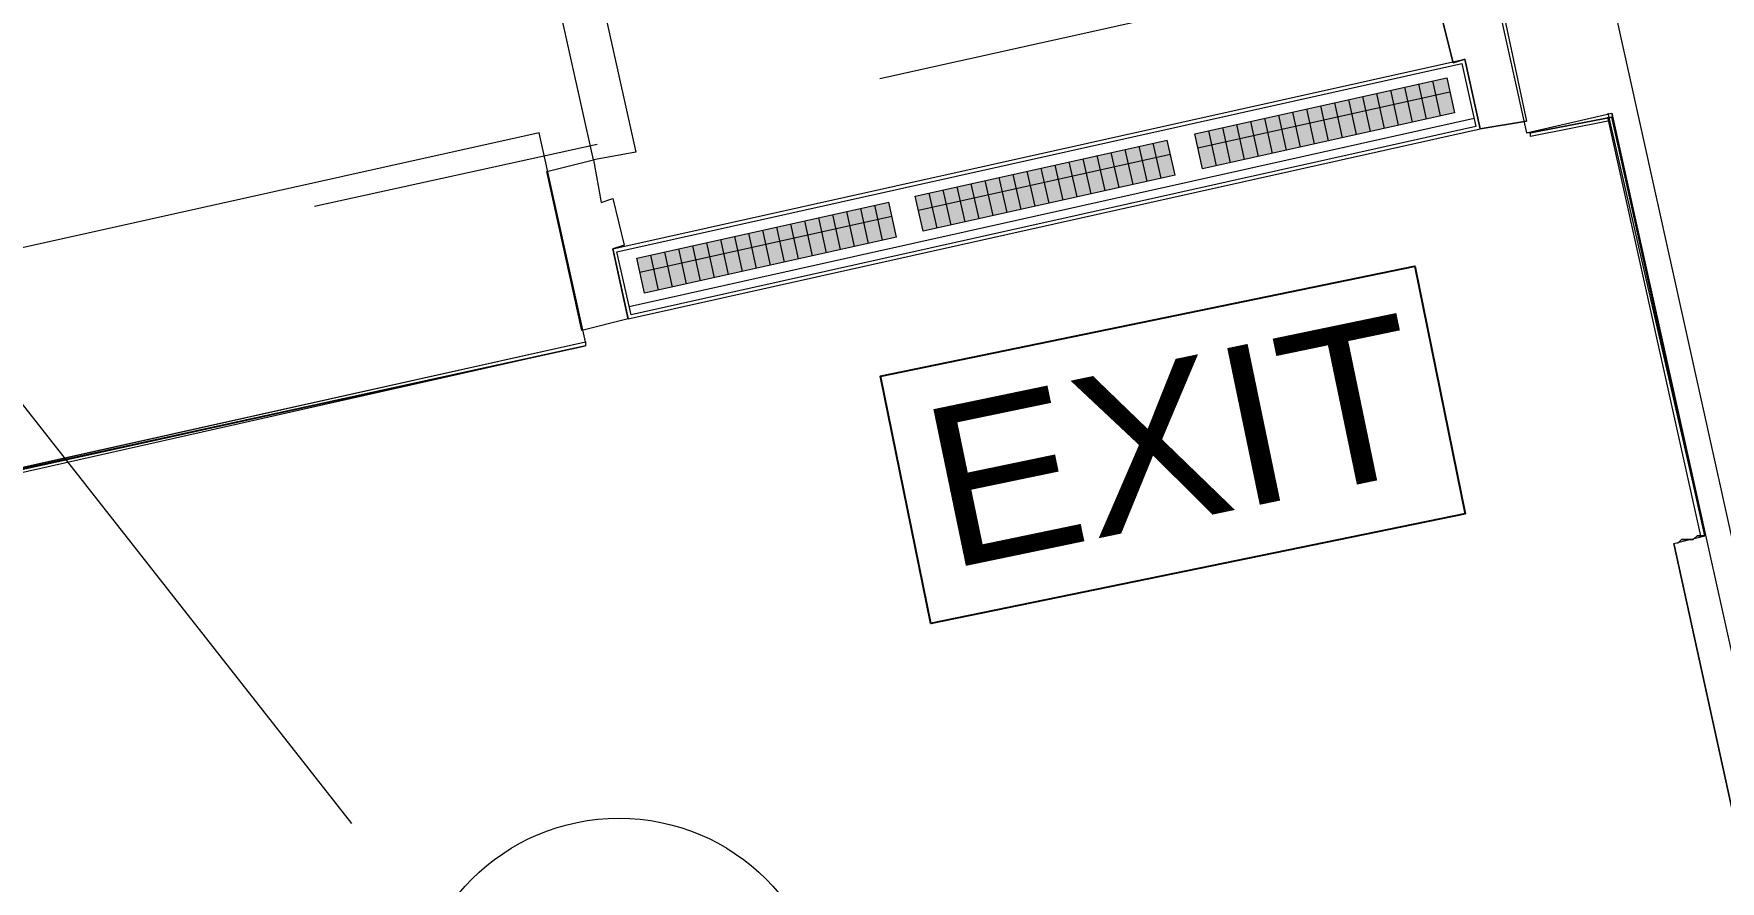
# Model space of a CAD drawing. Header units: inches. Extents: x 0.9 to 36.3, y 0.7 to 23.3.
# Drawn here: x 25.466 to 26.192, y 13.991 to 14.355 of the extents above; entities that cross this region are included whole.
import ezdxf

# ---------------------------------------------------------------- set-up
doc = ezdxf.new("R2010")
doc.units = ezdxf.units.IN
doc.linetypes.add('ACAD_ISO02W100', pattern=[15, 12, -3])
doc.linetypes.add('CENTER', pattern=[50.8, 31.75, -6.35, 6.35, -6.35])
for name, color, linetype, lineweight, true_color in [('Boarder for name', 7, 'Continuous', 5, 0x777777), ('Doors', 7, 'Continuous', 5, 0xf2db9c), ('PDF_Geometry', 7, 'Continuous', 9, 0x777777)]:
    doc.layers.add(name, color=color, linetype=linetype, lineweight=lineweight, true_color=true_color)
doc.layers.add('EXIT', color=10, linetype='Continuous')
doc.layers.add('Force flow Fan', color=7, linetype='Continuous', lineweight=0)
doc.layers.add('Numbering CCTV', color=38, linetype='Continuous', lineweight=0)
doc.styles.get("Standard").update_dxf_attribs({"font": 'arial.ttf'})

msp = doc.modelspace()

# ---------------------------------------------------------------- hatches: boundary and pattern name
at = {"layer": 'Force flow Fan', "linetype": 'CENTER', "ltscale": 0.01, "transparency": 33554559}
h = msp.add_hatch(color=256, dxfattribs=at)
h.dxf.hatch_style = 1
h.paths.add_polyline_path([(25.97216, 14.31357), (25.96613, 14.31222), (25.96949, 14.29716), (25.97551, 14.2985)])
h.paths.add_polyline_path([(25.97818, 14.31491), (25.97216, 14.31357), (25.97551, 14.2985), (25.98154, 14.29985)])
h.paths.add_polyline_path([(25.98421, 14.31625), (25.97818, 14.31491), (25.98154, 14.29985), (25.98756, 14.30119)])
h.paths.add_polyline_path([(25.99023, 14.31759), (25.98421, 14.31625), (25.98756, 14.30119), (25.99358, 14.30253)])
h.paths.add_polyline_path([(25.99625, 14.31893), (25.99023, 14.31759), (25.99358, 14.30253), (25.99961, 14.30387)])
h.paths.add_polyline_path([(26.00228, 14.32028), (25.99625, 14.31893), (25.99961, 14.30387), (26.00563, 14.30521)])
h.paths.add_polyline_path([(26.0083, 14.32162), (26.00228, 14.32028), (26.00563, 14.30521), (26.01166, 14.30656)])
h.paths.add_polyline_path([(26.01433, 14.32296), (26.0083, 14.32162), (26.01166, 14.30656), (26.01768, 14.3079)])
h.paths.add_polyline_path([(26.02035, 14.3243), (26.01433, 14.32296), (26.01768, 14.3079), (26.02371, 14.30924)])
h.paths.add_polyline_path([(26.02638, 14.32564), (26.02035, 14.3243), (26.02371, 14.30924), (26.02973, 14.31058)])
h.paths.add_polyline_path([(26.0324, 14.32699), (26.02638, 14.32564), (26.02973, 14.31058), (26.03576, 14.31192)])
h.paths.add_polyline_path([(26.03843, 14.32833), (26.0324, 14.32699), (26.03576, 14.31192), (26.04178, 14.31327)])
h.paths.add_polyline_path([(26.04445, 14.32967), (26.03843, 14.32833), (26.04178, 14.31327), (26.04781, 14.31461)])
h.paths.add_polyline_path([(26.05048, 14.33101), (26.04445, 14.32967), (26.04781, 14.31461), (26.05383, 14.31595)])
h.paths.add_polyline_path([(26.0565, 14.33235), (26.05048, 14.33101), (26.05383, 14.31595), (26.05986, 14.31729)])
h.paths.add_polyline_path([(26.06253, 14.33369), (26.0565, 14.33235), (26.05986, 14.31729), (26.06588, 14.31863)])
h.paths.add_polyline_path([(26.06855, 14.33504), (26.06253, 14.33369), (26.06588, 14.31863), (26.07191, 14.31997)])
h.paths.add_polyline_path([(26.07458, 14.33638), (26.06855, 14.33504), (26.07191, 14.31997), (26.07793, 14.32132)])
h = msp.add_hatch(color=256, dxfattribs=at)
h.dxf.hatch_style = 1
h.paths.add_polyline_path([(25.73202, 14.26008), (25.726, 14.25874), (25.72935, 14.24368), (25.73538, 14.24502)])
h.paths.add_polyline_path([(25.74407, 14.26277), (25.73805, 14.26142), (25.7414, 14.24636), (25.74743, 14.2477)])
h.paths.add_polyline_path([(25.73805, 14.26142), (25.73202, 14.26008), (25.73538, 14.24502), (25.7414, 14.24636)])
h.paths.add_polyline_path([(25.7501, 14.26411), (25.74407, 14.26277), (25.74743, 14.2477), (25.75345, 14.24905)])
h.paths.add_polyline_path([(25.75612, 14.26545), (25.7501, 14.26411), (25.75345, 14.24905), (25.75948, 14.25039)])
h.paths.add_polyline_path([(25.76817, 14.26813), (25.76215, 14.26679), (25.7655, 14.25173), (25.77153, 14.25307)])
h.paths.add_polyline_path([(25.76215, 14.26679), (25.75612, 14.26545), (25.75948, 14.25039), (25.7655, 14.25173)])
h.paths.add_polyline_path([(25.78022, 14.27082), (25.7742, 14.26948), (25.77755, 14.25441), (25.78358, 14.25576)])
h.paths.add_polyline_path([(25.7742, 14.26948), (25.76817, 14.26813), (25.77153, 14.25307), (25.77755, 14.25441)])
h.paths.add_polyline_path([(25.79227, 14.2735), (25.78625, 14.27216), (25.7896, 14.2571), (25.79563, 14.25844)])
h.paths.add_polyline_path([(25.78625, 14.27216), (25.78022, 14.27082), (25.78358, 14.25576), (25.7896, 14.2571)])
h.paths.add_polyline_path([(25.7983, 14.27484), (25.79227, 14.2735), (25.79563, 14.25844), (25.80165, 14.25978)])
h.paths.add_polyline_path([(25.80432, 14.27619), (25.7983, 14.27484), (25.80165, 14.25978), (25.80768, 14.26112)])
h.paths.add_polyline_path([(25.81637, 14.27887), (25.81035, 14.27753), (25.8137, 14.26247), (25.81973, 14.26381)])
h.paths.add_polyline_path([(25.81035, 14.27753), (25.80432, 14.27619), (25.80768, 14.26112), (25.8137, 14.26247)])
h.paths.add_polyline_path([(25.8224, 14.28021), (25.81637, 14.27887), (25.81973, 14.26381), (25.82575, 14.26515)])
h.paths.add_polyline_path([(25.82842, 14.28155), (25.8224, 14.28021), (25.82575, 14.26515), (25.83177, 14.26649)])
h.paths.add_polyline_path([(25.83444, 14.28289), (25.82842, 14.28155), (25.83177, 14.26649), (25.8378, 14.26783)])
h.paths.add_polyline_path([(25.85187, 14.28677), (25.84584, 14.28543), (25.8492, 14.27037), (25.85522, 14.27171)])
h.paths.add_polyline_path([(25.85789, 14.28812), (25.85187, 14.28677), (25.85522, 14.27171), (25.86125, 14.27305)])
h.paths.add_polyline_path([(25.86392, 14.28946), (25.85789, 14.28812), (25.86125, 14.27305), (25.86727, 14.2744)])
h.paths.add_polyline_path([(25.86994, 14.2908), (25.86392, 14.28946), (25.86727, 14.2744), (25.87329, 14.27574)])
h.paths.add_polyline_path([(25.87596, 14.29214), (25.86994, 14.2908), (25.87329, 14.27574), (25.87932, 14.27708)])
h.paths.add_polyline_path([(25.88199, 14.29348), (25.87596, 14.29214), (25.87932, 14.27708), (25.88534, 14.27842)])
h.paths.add_polyline_path([(25.88801, 14.29483), (25.88199, 14.29348), (25.88534, 14.27842), (25.89137, 14.27976)])
h.paths.add_polyline_path([(25.90006, 14.29751), (25.89404, 14.29617), (25.89739, 14.28111), (25.90342, 14.28245)])
h.paths.add_polyline_path([(25.89404, 14.29617), (25.88801, 14.29483), (25.89137, 14.27976), (25.89739, 14.28111)])
h.paths.add_polyline_path([(25.91211, 14.30019), (25.90609, 14.29885), (25.90944, 14.28379), (25.91547, 14.28513)])
h.paths.add_polyline_path([(25.90609, 14.29885), (25.90006, 14.29751), (25.90342, 14.28245), (25.90944, 14.28379)])
h.paths.add_polyline_path([(25.91814, 14.30154), (25.91211, 14.30019), (25.91547, 14.28513), (25.92149, 14.28647)])
h.paths.add_polyline_path([(25.92416, 14.30288), (25.91814, 14.30154), (25.92149, 14.28647), (25.92752, 14.28782)])
h.paths.add_polyline_path([(25.93019, 14.30422), (25.92416, 14.30288), (25.92752, 14.28782), (25.93354, 14.28916)])
h.paths.add_polyline_path([(25.94224, 14.3069), (25.93621, 14.30556), (25.93957, 14.2905), (25.94559, 14.29184)])
h.paths.add_polyline_path([(25.93621, 14.30556), (25.93019, 14.30422), (25.93354, 14.28916), (25.93957, 14.2905)])
h.paths.add_polyline_path([(25.94826, 14.30824), (25.94224, 14.3069), (25.94559, 14.29184), (25.95162, 14.29318)])
h.paths.add_polyline_path([(25.95429, 14.30959), (25.94826, 14.30824), (25.95162, 14.29318), (25.95764, 14.29452)])

# ---------------------------------------------------------------- linework, layer by layer
at = {"layer": 'Boarder for name', "linetype": 'ByBlock'}
msp.add_lwpolyline([(25.60334, 14.01567), (25.43168, 14.234)], dxfattribs=at)
at = {"layer": 'Doors', "linetype": 'ByBlock'}
for points in [[(25.62562, 14.66774), (25.64396, 14.67107), (25.72562, 14.30442), (25.70729, 14.30108)], [(26.08894, 14.31442), (26.08227, 14.34442), (26.07727, 14.34275), (26.07227, 14.36275), (26.07727, 14.36442), (26.07227, 14.38275), (26.09394, 14.38775), (26.10894, 14.31775)], [(25.70229, 14.22775), (25.68729, 14.29608), (25.70729, 14.30108), (25.71062, 14.28275), (25.71562, 14.28442), (25.72062, 14.26442), (25.71562, 14.26275), (25.72229, 14.23275)]]:
    msp.add_lwpolyline(points, close=True, dxfattribs=at)
for points in [[(26.09394, 14.38775), (26.07227, 14.38275), (26.07727, 14.36442), (26.07227, 14.36275), (26.07727, 14.34275), (26.08227, 14.34442), (26.08894, 14.31442), (26.10894, 14.31775)], [(25.68729, 14.29608), (25.70729, 14.30108), (25.71062, 14.28275), (25.71562, 14.28442), (25.72062, 14.26442), (25.71562, 14.26275), (25.72229, 14.23275), (25.70229, 14.22775)]]:
    msp.add_lwpolyline(points, dxfattribs=at)
at = {"layer": 'EXIT', "linetype": 'ByBlock', "ltscale": 0.001}
msp.add_lwpolyline([(26.08255, 14.14885), (25.85254, 14.10165), (25.83084, 14.20811), (26.06085, 14.25532)], close=True, dxfattribs=at)
at = {"layer": 'Force flow Fan', "linetype": 'ByBlock', "ltscale": 0.001}
for p, q in [((25.71562, 14.26275), (26.08227, 14.34442)), ((25.71746, 14.26158), (26.0811, 14.34257)), ((26.0811, 14.34257), (26.08714, 14.31546)), ((26.08227, 14.34442), (26.08898, 14.31429)), ((25.96613, 14.31222), (26.07458, 14.33638)), ((26.07191, 14.31997), (26.06855, 14.33504)), ((26.07458, 14.33638), (26.07793, 14.32132)), ((25.96747, 14.3062), (26.07592, 14.33035)), ((26.04178, 14.31327), (26.03843, 14.32833)), ((26.04781, 14.31461), (26.04445, 14.32967)), ((26.05383, 14.31595), (26.05048, 14.33101)), ((26.05986, 14.31729), (26.0565, 14.33235)), ((26.06588, 14.31863), (26.06253, 14.33369)), ((26.07793, 14.32132), (25.96949, 14.29716)), ((26.00563, 14.30521), (26.00228, 14.32028)), ((26.01166, 14.30656), (26.0083, 14.32162)), ((26.01768, 14.3079), (26.01433, 14.32296)), ((26.02371, 14.30924), (26.02035, 14.3243)), ((26.02973, 14.31058), (26.02638, 14.32564)), ((26.03576, 14.31192), (26.0324, 14.32699)), ((26.08898, 14.31429), (25.72233, 14.23263)), ((25.72271, 14.23802), (26.08635, 14.31901)), ((26.08714, 14.31546), (25.7235, 14.23447)), ((25.97551, 14.2985), (25.97216, 14.31357)), ((25.98154, 14.29985), (25.97818, 14.31491)), ((25.98756, 14.30119), (25.98421, 14.31625)), ((25.99358, 14.30253), (25.99023, 14.31759)), ((25.99961, 14.30387), (25.99625, 14.31893)), ((25.84584, 14.28543), (25.95429, 14.30959)), ((25.94559, 14.29184), (25.94224, 14.3069)), ((25.95162, 14.29318), (25.94826, 14.30824)), ((25.95764, 14.29452), (25.95429, 14.30959)), ((25.96949, 14.29716), (25.96613, 14.31222)), ((25.84718, 14.27941), (25.95563, 14.30356)), ((25.90944, 14.28379), (25.90609, 14.29885)), ((25.91547, 14.28513), (25.91211, 14.30019)), ((25.92149, 14.28647), (25.91814, 14.30154)), ((25.92752, 14.28782), (25.92416, 14.30288)), ((25.93354, 14.28916), (25.93019, 14.30422)), ((25.93957, 14.2905), (25.93621, 14.30556)), ((25.95764, 14.29452), (25.8492, 14.27037)), ((25.87932, 14.27708), (25.87596, 14.29214)), ((25.88534, 14.27842), (25.88199, 14.29348)), ((25.89137, 14.27976), (25.88801, 14.29483)), ((25.89739, 14.28111), (25.89404, 14.29617)), ((25.90342, 14.28245), (25.90006, 14.29751)), ((25.8492, 14.27037), (25.84584, 14.28543)), ((25.85522, 14.27171), (25.85187, 14.28677)), ((25.86125, 14.27305), (25.85789, 14.28812)), ((25.86727, 14.2744), (25.86392, 14.28946)), ((25.87329, 14.27574), (25.86994, 14.2908)), ((25.726, 14.25874), (25.83444, 14.28289)), ((25.72734, 14.25272), (25.83579, 14.27687)), ((25.8137, 14.26247), (25.81035, 14.27753)), ((25.81973, 14.26381), (25.81637, 14.27887)), ((25.82575, 14.26515), (25.8224, 14.28021)), ((25.83177, 14.26649), (25.82842, 14.28155)), ((25.8378, 14.26783), (25.83444, 14.28289)), ((25.77755, 14.25441), (25.7742, 14.26948)), ((25.78358, 14.25576), (25.78022, 14.27082)), ((25.7896, 14.2571), (25.78625, 14.27216)), ((25.79563, 14.25844), (25.79227, 14.2735)), ((25.80165, 14.25978), (25.7983, 14.27484)), ((25.80768, 14.26112), (25.80432, 14.27619)), ((25.72233, 14.23263), (25.71562, 14.26275)), ((25.8378, 14.26783), (25.72935, 14.24368)), ((25.74743, 14.2477), (25.74407, 14.26277)), ((25.75345, 14.24905), (25.7501, 14.26411)), ((25.75948, 14.25039), (25.75612, 14.26545)), ((25.7655, 14.25173), (25.76215, 14.26679)), ((25.77153, 14.25307), (25.76817, 14.26813)), ((25.7235, 14.23447), (25.71746, 14.26158)), ((25.72935, 14.24368), (25.726, 14.25874)), ((25.73538, 14.24502), (25.73202, 14.26008)), ((25.7414, 14.24636), (25.73805, 14.26142))]:
    msp.add_line(p, q, dxfattribs=at)
at = {"layer": 'Numbering CCTV', "linetype": 'ByBlock', "ltscale": 0.001}
msp.add_circle((25.71834, 13.92848), 0.08952, dxfattribs=at)
at = {"layer": 'PDF_Geometry', "linetype": 'ByBlock'}
for points in [[(26.2156, 14.05609), (26.10727, 14.54441)], [(25.83062, 14.33608), (26.31893, 14.44441)], [(26.08894, 14.40275), (26.10894, 14.31275), (26.1456, 14.32108), (26.30226, 13.61611)], [(26.14394, 14.32108), (26.1856, 14.13942), (26.1456, 14.32108)], [(26.29226, 13.59945), (26.19893, 14.01443), (26.17227, 14.13609), (26.1856, 14.13942), (26.1456, 14.31942), (26.1106, 14.31275), (26.10894, 14.31275)], [(26.14394, 14.31775), (26.1106, 14.31108), (26.1106, 14.31275), (26.1456, 14.31942)], [(26.18393, 14.13942), (26.14394, 14.31942)], [(26.38226, 13.25446), (26.49892, 12.73615), (26.1056, 12.64949), (25.89895, 13.58445), (25.85061, 13.57278), (25.4823, 13.49112), (25.3373, 14.14109), (25.70395, 14.22275), (25.68395, 14.31275), (25.26397, 14.21942), (25.28397, 14.12943), (25.28897, 14.13109), (25.43397, 13.48112), (25.17064, 13.42279), (25.17231, 13.41779)], [(25.58729, 14.28109), (25.70895, 14.30775)], [(25.41897, 14.15942), (25.70395, 14.22275), (25.70395, 14.22109), (25.3373, 14.14109), (25.4823, 13.49112)], [(25.89728, 13.58611), (25.48396, 13.49445), (25.48396, 13.49278), (25.4823, 13.49278), (25.33897, 14.14109), (25.70395, 14.22109), (25.34064, 14.13942), (25.48396, 13.49445), (25.48396, 13.49278), (25.4823, 13.49278), (25.33897, 14.14276)], [(25.70395, 14.22109), (25.70395, 14.22109)], [(26.19893, 14.01443), (26.21393, 14.01776), (26.19893, 14.01443), (26.17227, 14.13609), (26.19893, 14.01443), (26.37059, 13.24446), (26.38559, 13.25613), (26.3056, 13.61778)]]:
    msp.add_lwpolyline(points, dxfattribs=at)
msp.add_lwpolyline([(26.1856, 14.13942), (26.18393, 14.13942), (26.18227, 14.13942), (26.1806, 14.13776), (26.17893, 14.13776), (26.17727, 14.13776), (26.1756, 14.13776), (26.17393, 14.13609), (26.1756, 14.13776), (26.17727, 14.13776), (26.17893, 14.13776), (26.1806, 14.13776), (26.18227, 14.13942), (26.18393, 14.13942)], close=True, dxfattribs=at)
msp.add_lwpolyline([(26.1856, 14.13942), (26.18393, 14.13942), (26.18227, 14.13942), (26.1806, 14.13776), (26.17893, 14.13776), (26.17727, 14.13776), (26.1756, 14.13776), (26.17393, 14.13609), (26.1756, 14.13776), (26.17727, 14.13776), (26.17893, 14.13776), (26.1806, 14.13776), (26.18227, 14.13942), (26.18393, 14.13942)], close=True, dxfattribs=at)

# ---------------------------------------------------------------- texts
at = {"layer": 'EXIT', "linetype": 'ACAD_ISO02W100', "ltscale": 0.01}
msp.add_text('EXIT', height=0.068792, rotation=11.73348, dxfattribs=at).set_placement((25.85989, 14.12487))

doc.saveas('drawing.dxf')
